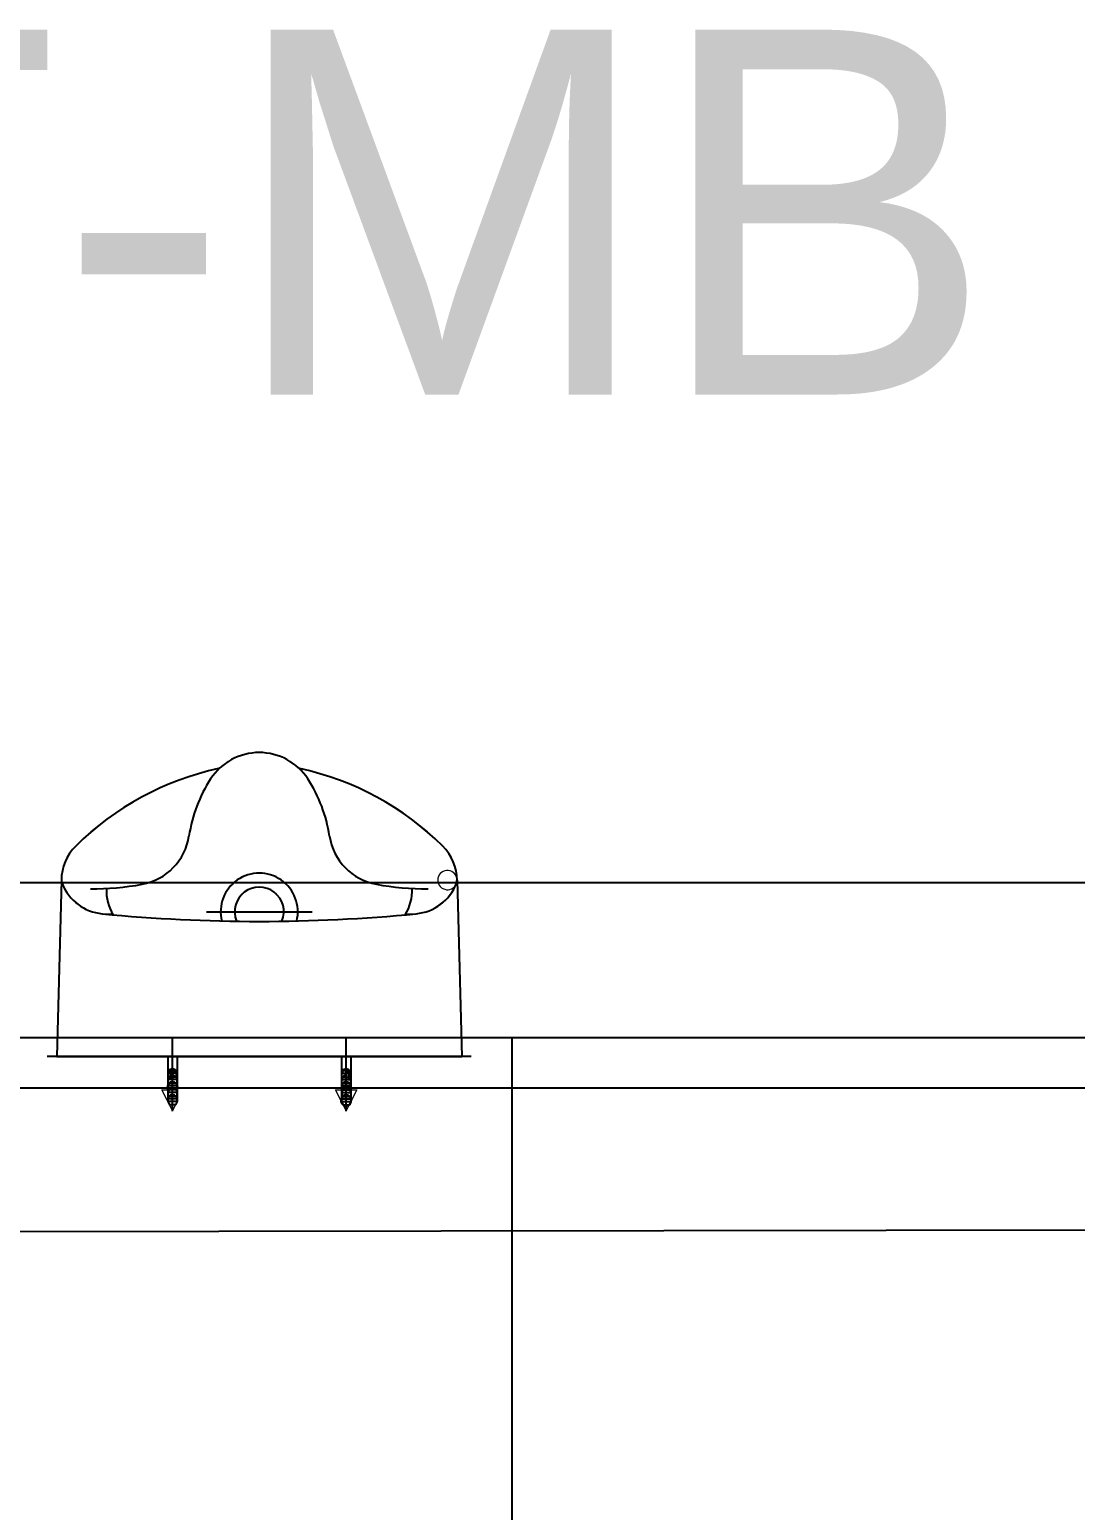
# Model space of a CAD drawing. Header units: millimetres. Extents: x 2148 to 2681, y 758 to 986.
# Drawn here: x 2429.964 to 2430.686, y 950.537 to 951.561 of the extents above; entities that cross this region are included whole.
import ezdxf

# ---------------------------------------------------------------- set-up
doc = ezdxf.new("R2010")
doc.units = ezdxf.units.MM
doc.linetypes.add('CENTER2', pattern=[28.575, 19.05, -3.175, 3.175, -3.175])
for name, color, linetype in [('0.1', 193, 'Continuous'), ('0.4', 121, 'Continuous'), ('contrucion line05', 86, 'Continuous'), ('D', 1, 'Continuous'), ('ELAYOUT', 4, 'Continuous'), ('S_GRID LINES', 252, 'Continuous'), ('TEXT', 6, 'Continuous')]:
    doc.layers.add(name, color=color, linetype=linetype)
doc.styles.add('SWISS', font='swissl.ttf')

msp = doc.modelspace()

# ---------------------------------------------------------------- linework, layer by layer
at = {"layer": '0.1'}
for p, q in [((2429.9859086, 950.9729981, 0), (2429.9826406, 950.8510831, 0)), ((2429.9859086, 950.9729981, 0), (2429.9826406, 950.8510831, 0)), ((2430.25924, 950.9729981, 0), (2430.262508, 950.8510831, 0)), ((2430.25924, 950.9729981, 0), (2430.262508, 950.8510831, 0)), ((2430.0862485, 950.9510829, 0), (2430.1591805, 950.9510829, 0)), ((2430.0862485, 950.9510829, 0), (2430.1591805, 950.9510829, 0)), ((2430.2689908, 950.8510831, 0), (2429.9761578, 950.8510831, 0)), ((2430.2689908, 950.8510831, 0), (2429.9761578, 950.8510831, 0)), ((2429.9826406, 950.8510831, 0), (2430.262508, 950.8510831, 0)), ((2429.9826406, 950.8510831, 0), (2430.262508, 950.8510831, 0))]:
    msp.add_line(p, q, dxfattribs=at)
for centre, radius, start, end in [((2430.1225743, 951.0210827, 0), 0.0399999, 32.9579081, 147.0420919), ((2430.1225743, 951.0210827, 0), 0.0399999, 32.9579081, 147.0420919), ((2430.1365977, 950.8544489, 0), 0.1999995, 102.1429334, 134.7601461), ((2430.1365977, 950.8544489, 0), 0.1999995, 102.1429334, 134.7601461), ((2430.1225743, 950.9196238, 0), 0.133333, 101.9264656, 102.1429334), ((2430.1225743, 950.9196238, 0), 0.133333, 101.9264656, 102.1429334), ((2430.1225743, 950.9196238, 0), 0.133333, 77.8570666, 78.0735344), ((2430.1225743, 950.9196238, 0), 0.133333, 77.8570666, 78.0735344), ((2430.1085509, 950.8544489, 0), 0.1999995, 45.2398539, 77.8570666), ((2430.1085509, 950.8544489, 0), 0.1999995, 45.2398539, 77.8570666), ((2430.1729184, 950.9884414, 0), 0.0999997, 147.0420919, 171.3901036), ((2430.1729184, 950.9884414, 0), 0.0999997, 147.0420919, 171.3901036), ((2430.0722302, 950.9884414, 0), 0.0999997, 8.6098964, 32.9579081), ((2430.0722302, 950.9884414, 0), 0.0999997, 8.6098964, 32.9579081), ((2430.0344965, 951.0094002, 0), 0.0399999, 280.292817, 351.3901036), ((2430.0344965, 951.0094002, 0), 0.0399999, 280.292817, 351.3901036), ((2430.2106521, 951.0094002, 0), 0.0399999, 188.6098964, 259.707183), ((2430.2106521, 951.0094002, 0), 0.0399999, 188.6098964, 259.707183), ((2430.0192412, 950.9727921, 0), 0.0333332, 134.7601461, 180), ((2430.0192412, 950.9727921, 0), 0.0333332, 134.7601461, 180), ((2430.2259074, 950.9727921, 0), 0.0333332, 0, 45.2398539), ((2430.2259074, 950.9727921, 0), 0.0333332, 0, 45.2398539), ((2429.9925752, 950.9729569, 0), 0.0066666, 179.6458022, 201.7947487), ((2429.9925752, 950.9729569, 0), 0.0066666, 179.6458022, 201.7947487), ((2430.0173356, 950.9828578, 0), 0.0333332, 201.7947487, 264.4420804), ((2430.0173356, 950.9828578, 0), 0.0333332, 201.7947487, 264.4420804), ((2430.0059079, 951.166825, 0), 0.1999995, 270, 280.292817), ((2430.0059079, 951.166825, 0), 0.1999995, 270, 280.292817), ((2430.1225743, 950.9510829, 0), 0.0266666, 346.1859408, 193.8140592), ((2430.1225743, 950.9510829, 0), 0.0266666, 346.1859408, 193.8140592), ((2430.1225743, 950.9510829, 0), 0.017, 337.3130539, 202.6869461), ((2430.1225743, 950.9510829, 0), 0.017, 337.3130539, 202.6869461), ((2430.2392407, 951.166825, 0), 0.1999995, 259.707183, 270), ((2430.2392407, 951.166825, 0), 0.1999995, 259.707183, 270), ((2430.227813, 950.9828578, 0), 0.0333332, 275.5579196, 338.2052513), ((2430.227813, 950.9828578, 0), 0.0333332, 275.5579196, 338.2052513), ((2430.2525735, 950.9729569, 0), 0.0066666, 338.2052513, 0.3541978), ((2430.2525735, 950.9729569, 0), 0.0066666, 338.2052513, 0.3541978), ((2430.0469675, 950.965355, 0), 0.0299999, 176.5994621, 213.1383205), ((2430.0469675, 950.965355, 0), 0.0299999, 176.5994621, 213.1383205), ((2430.1981811, 950.965355, 0), 0.0299999, 326.8616795, 3.4005379), ((2430.1981811, 950.965355, 0), 0.0299999, 326.8616795, 3.4005379), ((2430.1225743, 952.0643431, 0), 1.1199269, 264.4420804, 275.5579196), ((2430.1225743, 952.0643431, 0), 1.1199269, 264.4420804, 275.5579196)]:
    msp.add_arc(centre, radius, start, end, dxfattribs=at)
at = {"layer": '0.4', "color": 193, "lineweight": 0, "ltscale": 0.5}
for p, q in [((2429.9826406, 950.8510831, 0), (2429.9859086, 950.9729981, 0)), ((2429.9826406, 950.8510831, 0), (2429.9859086, 950.9729981, 0)), ((2430.25924, 950.9729981, 0), (2430.262508, 950.8510831, 0)), ((2430.25924, 950.9729981, 0), (2430.262508, 950.8510831, 0)), ((2430.1395743, 950.9510829, 0), (2430.1055744, 950.9510829, 0)), ((2430.1395743, 950.9510829, 0), (2430.1055744, 950.9510829, 0)), ((2430.0593337, 950.8510831, 0), (2429.9826406, 950.8510831, 0)), ((2430.0593337, 950.8510831, 0), (2429.9826406, 950.8510831, 0)), ((2430.1793334, 950.8510831, 0), (2430.0625745, 950.8510831, 0)), ((2430.1793334, 950.8510831, 0), (2430.0625745, 950.8510831, 0)), ((2430.262508, 950.8510831, 0), (2430.1793334, 950.8510831, 0)), ((2430.262508, 950.8510831, 0), (2430.1793334, 950.8510831, 0))]:
    msp.add_line(p, q, dxfattribs=at)
at = {"layer": '0.4', "color": 86, "lineweight": 0, "ltscale": 0.5}
for p, q in [((2430.0593337, 950.8317706, 0), (2430.0593337, 950.8510831, 0)), ((2430.0593337, 950.8317706, 0), (2430.0593337, 950.8510831, 0)), ((2430.0625745, 950.8510831, 0), (2430.0625745, 950.8334906, 0)), ((2430.0625745, 950.8510831, 0), (2430.0625745, 950.8334906, 0)), ((2430.1793334, 950.8510831, 0), (2430.1793334, 950.8412683, 0)), ((2430.1793334, 950.8228817, 0), (2430.1793334, 950.8510831, 0)), ((2430.1793334, 950.8510831, 0), (2430.1793334, 950.8412683, 0)), ((2430.1793334, 950.8228817, 0), (2430.1793334, 950.8510831, 0)), ((2430.059843, 950.8323795, 0), (2430.059843, 950.8412683, 0)), ((2430.059843, 950.8412683, 0), (2430.0653059, 950.8412683, 0)), ((2430.059843, 950.8323795, 0), (2430.059843, 950.8412683, 0)), ((2430.059843, 950.8412683, 0), (2430.0653059, 950.8412683, 0)), ((2430.0625745, 950.8423794, 0), (2430.0625745, 950.8412683, 0)), ((2430.0625745, 950.8423794, 0), (2430.0625745, 950.8412683, 0)), ((2430.0625745, 950.8412683, 0), (2430.0650745, 950.8412683, 0)), ((2430.0625745, 950.8412683, 0), (2430.0650745, 950.8412683, 0)), ((2430.0653059, 950.8405295, 0), (2430.0625745, 950.8405295, 0)), ((2430.0625745, 950.8405295, 0), (2430.0625745, 950.8351572, 0)), ((2430.0653059, 950.8405295, 0), (2430.0625745, 950.8405295, 0)), ((2430.0625745, 950.8405295, 0), (2430.0625745, 950.8351572, 0)), ((2430.0650745, 950.8396017, 0), (2430.0625745, 950.8396017, 0)), ((2430.0625745, 950.8396017, 0), (2430.0625745, 950.837935, 0)), ((2430.0650745, 950.8396017, 0), (2430.0625745, 950.8396017, 0)), ((2430.0625745, 950.8396017, 0), (2430.0625745, 950.837935, 0)), ((2430.0625745, 950.837935, 0), (2430.0625745, 950.8368239, 0)), ((2430.0625745, 950.837935, 0), (2430.0625745, 950.8368239, 0)), ((2430.0625745, 950.8368239, 0), (2430.0653059, 950.8368239, 0)), ((2430.0625745, 950.8368239, 0), (2430.0653059, 950.8368239, 0)), ((2430.0625745, 950.8351572, 0), (2430.0653059, 950.8351572, 0)), ((2430.0625745, 950.8351572, 0), (2430.0653059, 950.8351572, 0)), ((2430.0650745, 950.8370323, 0), (2430.0650745, 950.8396017, 0)), ((2430.0650745, 950.8370323, 0), (2430.0650745, 950.8396017, 0)), ((2430.0653059, 950.8412683, 0), (2430.0653059, 950.8218239, 0)), ((2430.0653059, 950.8412683, 0), (2430.0653059, 950.8218239, 0)), ((2430.0653059, 950.8351572, 0), (2430.0653059, 950.8405295, 0)), ((2430.0653059, 950.8351572, 0), (2430.0653059, 950.8405295, 0)), ((2430.0658904, 950.8396017, 0), (2430.0658152, 950.8396017, 0)), ((2430.0658152, 950.8396017, 0), (2430.0658152, 950.8380941, 0)), ((2430.0658904, 950.8396017, 0), (2430.0658152, 950.8396017, 0)), ((2430.0658152, 950.8396017, 0), (2430.0658152, 950.8380941, 0)), ((2430.1793334, 950.8412683, 0), (2430.1800742, 950.8412683, 0)), ((2430.1793334, 950.8412683, 0), (2430.1800742, 950.8412683, 0)), ((2430.1798427, 950.827935, 0), (2430.1798427, 950.8368239, 0)), ((2430.1798427, 950.8368239, 0), (2430.1825742, 950.8368239, 0)), ((2430.1798427, 950.827935, 0), (2430.1798427, 950.8368239, 0)), ((2430.1798427, 950.8368239, 0), (2430.1825742, 950.8368239, 0)), ((2430.1800742, 950.8412683, 0), (2430.1800742, 950.8396017, 0)), ((2430.1800742, 950.8412683, 0), (2430.1800742, 950.8396017, 0)), ((2430.1800742, 950.8396017, 0), (2430.1853056, 950.8396017, 0)), ((2430.1800742, 950.8396017, 0), (2430.1853056, 950.8396017, 0)), ((2430.1825742, 950.8405295, 0), (2430.1850742, 950.8405295, 0)), ((2430.1841482, 950.8405295, 0), (2430.1825742, 950.8405295, 0)), ((2430.1825742, 950.8405295, 0), (2430.1825742, 950.8396017, 0)), ((2430.1825742, 950.8396017, 0), (2430.1825742, 950.8405295, 0)), ((2430.1825742, 950.8405295, 0), (2430.1850742, 950.8405295, 0)), ((2430.1841482, 950.8405295, 0), (2430.1825742, 950.8405295, 0)), ((2430.1825742, 950.8405295, 0), (2430.1825742, 950.8396017, 0)), ((2430.1825742, 950.8396017, 0), (2430.1825742, 950.8405295, 0)), ((2430.1825742, 950.8368239, 0), (2430.1825742, 950.827935, 0)), ((2430.1825742, 950.8368239, 0), (2430.1825742, 950.827935, 0)), ((2430.1841482, 950.841989, 0), (2430.1841482, 950.8412683, 0)), ((2430.1841482, 950.841989, 0), (2430.1841482, 950.8412683, 0)), ((2430.1841482, 950.8412683, 0), (2430.1850742, 950.8412683, 0)), ((2430.1850742, 950.8412683, 0), (2430.1841482, 950.8412683, 0)), ((2430.1841482, 950.8412683, 0), (2430.1841482, 950.8405295, 0)), ((2430.1841482, 950.8412683, 0), (2430.1850742, 950.8412683, 0)), ((2430.1850742, 950.8412683, 0), (2430.1841482, 950.8412683, 0)), ((2430.1841482, 950.8412683, 0), (2430.1841482, 950.8405295, 0)), ((2430.1850742, 950.8405295, 0), (2430.1850742, 950.8412683, 0)), ((2430.1850742, 950.8405295, 0), (2430.1850742, 950.8412683, 0)), ((2430.1853056, 950.8396017, 0), (2430.1853056, 950.8262684, 0)), ((2430.1853056, 950.8396017, 0), (2430.1853056, 950.8262684, 0)), ((2430.1858901, 950.8396017, 0), (2430.1858149, 950.8396017, 0)), ((2430.1858149, 950.8396017, 0), (2430.1858149, 950.8380941, 0)), ((2430.1858901, 950.8396017, 0), (2430.1858149, 950.8396017, 0)), ((2430.1858149, 950.8396017, 0), (2430.1858149, 950.8380941, 0)), ((2430.0625745, 950.8137499, 0), (2430.0551864, 950.827935, 0)), ((2430.0551864, 950.827935, 0), (2430.0590229, 950.827935, 0)), ((2430.0625745, 950.8137499, 0), (2430.0551864, 950.827935, 0)), ((2430.0551864, 950.827935, 0), (2430.0590229, 950.827935, 0)), ((2430.059843, 950.8218239, 0), (2430.059843, 950.8323795, 0)), ((2430.0600745, 950.8323795, 0), (2430.059843, 950.8323795, 0)), ((2430.059843, 950.8323795, 0), (2430.059843, 950.8307128, 0)), ((2430.059843, 950.8218239, 0), (2430.059843, 950.8323795, 0)), ((2430.0600745, 950.8323795, 0), (2430.059843, 950.8323795, 0)), ((2430.059843, 950.8323795, 0), (2430.059843, 950.8307128, 0)), ((2430.059843, 950.8307128, 0), (2430.0600745, 950.8307128, 0)), ((2430.059843, 950.8307128, 0), (2430.0600745, 950.8307128, 0)), ((2430.0600745, 950.8307128, 0), (2430.0600745, 950.8323795, 0)), ((2430.0600745, 950.8307128, 0), (2430.0600745, 950.8323795, 0)), ((2430.0653059, 950.8267757, 0), (2430.0653059, 950.8199721, 0)), ((2430.0653059, 950.8267757, 0), (2430.0653059, 950.8199721, 0)), ((2430.1825742, 950.8137499, 0), (2430.1751861, 950.827935, 0)), ((2430.1751861, 950.827935, 0), (2430.1798427, 950.827935, 0)), ((2430.1825742, 950.8137499, 0), (2430.1751861, 950.827935, 0)), ((2430.1751861, 950.827935, 0), (2430.1798427, 950.827935, 0)), ((2430.1853056, 950.8262684, 0), (2430.1798427, 950.8262684, 0)), ((2430.1798427, 950.8262684, 0), (2430.1798427, 950.8234906, 0)), ((2430.1853056, 950.8262684, 0), (2430.1798427, 950.8262684, 0)), ((2430.1798427, 950.8262684, 0), (2430.1798427, 950.8234906, 0)), ((2430.1825742, 950.827935, 0), (2430.1899623, 950.827935, 0)), ((2430.1899623, 950.827935, 0), (2430.1825742, 950.8137499, 0)), ((2430.1825742, 950.827935, 0), (2430.1899623, 950.827935, 0)), ((2430.1899623, 950.827935, 0), (2430.1825742, 950.8137499, 0)), ((2430.1853056, 950.8323795, 0), (2430.1853056, 950.8312201, 0)), ((2430.1861257, 950.8323795, 0), (2430.1853056, 950.8323795, 0)), ((2430.1853056, 950.8323795, 0), (2430.1853056, 950.8312201, 0)), ((2430.1853056, 950.8323795, 0), (2430.1853056, 950.8312201, 0)), ((2430.1861257, 950.8323795, 0), (2430.1853056, 950.8323795, 0)), ((2430.1853056, 950.8323795, 0), (2430.1853056, 950.8312201, 0)), ((2430.0653059, 950.8218239, 0), (2430.059843, 950.8218239, 0)), ((2430.0653059, 950.8218239, 0), (2430.059843, 950.8218239, 0)), ((2430.0658152, 950.8199721, 0), (2430.0625745, 950.8137499, 0)), ((2430.0658152, 950.8199721, 0), (2430.0625745, 950.8137499, 0)), ((2430.0653059, 950.8234906, 0), (2430.0653059, 950.8223313, 0)), ((2430.0653059, 950.8234906, 0), (2430.0653059, 950.8223313, 0)), ((2430.0653059, 950.8199721, 0), (2430.0658152, 950.8199721, 0)), ((2430.0653059, 950.8199721, 0), (2430.0658152, 950.8199721, 0)), ((2430.1853056, 950.8234906, 0), (2430.1825742, 950.8234906, 0)), ((2430.1825742, 950.8234906, 0), (2430.1825742, 950.8218239, 0)), ((2430.1853056, 950.8234906, 0), (2430.1825742, 950.8234906, 0)), ((2430.1825742, 950.8234906, 0), (2430.1825742, 950.8218239, 0)), ((2430.1825742, 950.8218239, 0), (2430.1846624, 950.8218239, 0)), ((2430.1825742, 950.8218239, 0), (2430.1846624, 950.8218239, 0)), ((2430.1853056, 950.8223313, 0), (2430.1853056, 950.8234906, 0)), ((2430.1853056, 950.8223313, 0), (2430.1853056, 950.8234906, 0))]:
    msp.add_line(p, q, dxfattribs=at)
at = {"layer": '0.4', "color": 193, "lineweight": 0, "ltscale": 0.5}
for centre, radius, start, end in [((2430.1225743, 951.0210827, 0), 0.0399999, 46.4614206, 133.5385794), ((2430.1225743, 951.0210827, 0), 0.0399999, 46.4614206, 133.5385794), ((2430.1365977, 950.8544489, 0), 0.1999995, 101.9984735, 134.7601461), ((2430.1365977, 950.8544489, 0), 0.1999995, 101.9984735, 134.7601461), ((2430.1085509, 950.8544489, 0), 0.1999995, 45.2398539, 78.0015265), ((2430.1085509, 950.8544489, 0), 0.1999995, 45.2398539, 78.0015265), ((2430.0192412, 950.9727921, 0), 0.0333332, 134.7601461, 179.6458022), ((2430.0192412, 950.9727921, 0), 0.0333332, 134.7601461, 179.6458022), ((2430.2259074, 950.9727921, 0), 0.0333332, 0.3541978, 45.2398539), ((2430.2259074, 950.9727921, 0), 0.0333332, 0.3541978, 45.2398539), ((2430.2525735, 950.9729569, 0), 0.0066666, 0, 338.2052513), ((2430.2525735, 950.9729569, 0), 0.0066666, 0, 338.2052513), ((2429.9925752, 950.9729569, 0), 0.0066666, 179.6458022, 201.7947487), ((2429.9925752, 950.9729569, 0), 0.0066666, 179.6458022, 201.7947487), ((2429.9925752, 950.9729569, 0), 0.0066666, 179.6458022, 201.7947487), ((2429.9925752, 950.9729569, 0), 0.0066666, 179.6458022, 201.7947487), ((2430.0173356, 950.9828578, 0), 0.0333332, 201.7947487, 276.8931763), ((2430.0173356, 950.9828578, 0), 0.0333332, 201.7947487, 264.4420804), ((2430.0173356, 950.9828578, 0), 0.0333332, 201.7947487, 276.8931763), ((2430.0173356, 950.9828578, 0), 0.0333332, 201.7947487, 264.4420804), ((2430.1225743, 950.9510829, 0), 0.0266666, 346.1859408, 193.8140592), ((2430.1225743, 950.9510829, 0), 0.0266666, 346.1859408, 193.8140592), ((2430.1225743, 950.9510829, 0), 0.017, 0, 180), ((2430.1225743, 950.9510829, 0), 0.017, 0, 180), ((2430.227813, 950.9828578, 0), 0.0333332, 263.1068237, 338.2052513), ((2430.227813, 950.9828578, 0), 0.0333332, 263.1068237, 338.2052513), ((2430.227813, 950.9828578, 0), 0.0333332, 275.5579196, 338.2052513), ((2430.227813, 950.9828578, 0), 0.0333332, 275.5579196, 338.2052513), ((2430.2525735, 950.9729569, 0), 0.0066666, 338.2052513, 0), ((2430.2525735, 950.9729569, 0), 0.0066666, 338.2052513, 0), ((2430.1225743, 952.0643431, 0), 1.1199269, 264.4420804, 275.5579196), ((2430.1225743, 952.0643431, 0), 1.1199269, 264.4420804, 275.5579196), ((2430.0469675, 950.965355, 0), 0.0299999, 211.3089606, 213.1383205), ((2430.0469675, 950.965355, 0), 0.0299999, 211.3089606, 213.1383205), ((2430.1225743, 952.0643431, 0), 1.1199269, 264.8397862, 268.6750716), ((2430.1225743, 952.0643431, 0), 1.1199269, 264.8397862, 268.6750716), ((2430.1225743, 952.0643431, 0), 1.1199269, 271.3249284, 275.1602138), ((2430.1225743, 952.0643431, 0), 1.1199269, 271.3249284, 275.1602138), ((2430.1981811, 950.965355, 0), 0.0299999, 326.8616795, 328.6910394), ((2430.1981811, 950.965355, 0), 0.0299999, 326.8616795, 328.6910394)]:
    msp.add_arc(centre, radius, start, end, dxfattribs=at)
at = {"layer": '0.4', "color": 86, "lineweight": 0, "ltscale": 0.5}
for centre, radius, start, end in [((2430.0625745, 950.8390114, 0), 0.003368, 42.0750221, 90), ((2430.0625745, 950.8390114, 0), 0.003368, 42.0750221, 90), ((2430.0625745, 950.834022, 0), 0.003913, 50.2904735, 90), ((2430.0625745, 950.834022, 0), 0.003913, 45.7290162, 90), ((2430.0625745, 950.834022, 0), 0.003913, 50.2904735, 90), ((2430.0625745, 950.834022, 0), 0.003913, 45.7290162, 90), ((2430.0625745, 950.8390114, 0), 0.003368, 344.1960695, 10.0936569), ((2430.0625745, 950.8390114, 0), 0.003368, 344.1960695, 10.0936569), ((2430.1825742, 950.8390114, 0), 0.003368, 42.0750221, 62.1373275), ((2430.1825742, 950.8390114, 0), 0.003368, 42.0750221, 62.1373275), ((2430.1825742, 950.8390114, 0), 0.003368, 344.1960695, 10.0936569), ((2430.1825742, 950.8390114, 0), 0.003368, 344.1960695, 10.0936569), ((2430.0625745, 950.8295776, 0), 0.003913, 145.9140896, 204.8199603), ((2430.0625745, 950.8295776, 0), 0.003913, 145.9140896, 204.8199603), ((2430.0625745, 950.8295776, 0), 0.003913, 314.2709838, 90), ((2430.0625745, 950.8295776, 0), 0.003913, 314.2709838, 90), ((2430.1825742, 950.8295776, 0), 0.003913, 34.6044254, 45.7290162), ((2430.1825742, 950.834022, 0), 0.003913, 314.2709838, 335.1800397), ((2430.1825742, 950.8295776, 0), 0.003913, 34.6044254, 45.7290162), ((2430.1825742, 950.834022, 0), 0.003913, 314.2709838, 335.1800397), ((2430.1825742, 950.834022, 0), 0.003913, 314.2709838, 325.3955746), ((2430.1825742, 950.834022, 0), 0.003913, 314.2709838, 325.3955746), ((2430.0625745, 950.8206887, 0), 0.003913, 34.6044254, 45.7290162), ((2430.0625745, 950.8206887, 0), 0.003913, 34.6044254, 45.7290162), ((2430.0625745, 950.8251332, 0), 0.003913, 314.2709838, 325.3955746), ((2430.0625745, 950.8251332, 0), 0.003913, 314.2709838, 325.3955746), ((2430.1825742, 950.8206887, 0), 0.003913, 145.9140896, 134.2709838), ((2430.1825742, 950.8206887, 0), 0.003913, 145.9140896, 134.2709838), ((2430.1825742, 950.8251332, 0), 0.003913, 302.2531169, 314.2709838), ((2430.1825742, 950.8251332, 0), 0.003913, 302.2531169, 314.2709838)]:
    msp.add_arc(centre, radius, start, end, dxfattribs=at)
at = {"layer": 'contrucion line05', "ltscale": 0.5}
for p, q in [((2430.0625745, 950.8365206, 0), (2430.0625745, 950.8646676, 0)), ((2430.0625745, 950.813368, 0), (2430.0625745, 950.8646676, 0)), ((2430.0625745, 950.813368, 0), (2430.0625745, 950.8646676, 0)), ((2430.0625745, 950.8365206, 0), (2430.0625745, 950.8646676, 0)), ((2430.0625745, 950.813368, 0), (2430.0625745, 950.8646676, 0)), ((2430.0625745, 950.813368, 0), (2430.0625745, 950.8646676, 0)), ((2430.1825742, 950.813368, 0), (2430.1825742, 950.8646676, 0)), ((2430.1825742, 950.813368, 0), (2430.1825742, 950.8646676, 0)), ((2430.1825742, 950.813368, 0), (2430.1825742, 950.8646676, 0)), ((2430.1825742, 950.813368, 0), (2430.1825742, 950.8646676, 0)), ((2430.0593337, 950.8510831, 0), (2430.0593337, 950.8199721, 0)), ((2430.0593337, 950.8510831, 0), (2430.0593337, 950.8199721, 0)), ((2430.0658152, 950.8510831, 0), (2430.0658152, 950.8199721, 0)), ((2430.0658152, 950.8510831, 0), (2430.0658152, 950.8199721, 0)), ((2430.1793334, 950.8510831, 0), (2430.1793334, 950.8199721, 0)), ((2430.1793334, 950.8510831, 0), (2430.1793334, 950.8199721, 0)), ((2430.1858149, 950.8510831, 0), (2430.1858149, 950.8199721, 0)), ((2430.1858149, 950.8510831, 0), (2430.1858149, 950.8199721, 0)), ((2430.059843, 950.8368239, 0), (2430.059843, 950.8351572, 0)), ((2430.0653059, 950.8368239, 0), (2430.059843, 950.8368239, 0)), ((2430.059843, 950.8368239, 0), (2430.059843, 950.8351572, 0)), ((2430.0653059, 950.8368239, 0), (2430.059843, 950.8368239, 0)), ((2430.0653059, 950.8351572, 0), (2430.059843, 950.8351572, 0)), ((2430.0653059, 950.8351572, 0), (2430.059843, 950.8351572, 0)), ((2430.0600745, 950.8412683, 0), (2430.0600745, 950.8396017, 0)), ((2430.0625745, 950.8412683, 0), (2430.0600745, 950.8412683, 0)), ((2430.0600745, 950.8412683, 0), (2430.0600745, 950.8396017, 0)), ((2430.0625745, 950.8412683, 0), (2430.0600745, 950.8412683, 0)), ((2430.0610004, 950.8396017, 0), (2430.0600745, 950.8396017, 0)), ((2430.0610004, 950.8396017, 0), (2430.0600745, 950.8396017, 0)), ((2430.0610004, 950.8405295, 0), (2430.0610004, 950.8351572, 0)), ((2430.0610004, 950.8405295, 0), (2430.0625745, 950.8405295, 0)), ((2430.0610004, 950.8405295, 0), (2430.0610004, 950.8351572, 0)), ((2430.0610004, 950.8405295, 0), (2430.0625745, 950.8405295, 0)), ((2430.0650745, 950.8412683, 0), (2430.0625745, 950.8412683, 0)), ((2430.0650745, 950.8412683, 0), (2430.0625745, 950.8412683, 0)), ((2430.0625745, 950.8405295, 0), (2430.0625745, 950.8351572, 0)), ((2430.0625745, 950.8405295, 0), (2430.0625745, 950.8351572, 0)), ((2430.0625745, 950.8405295, 0), (2430.0625745, 950.8351572, 0)), ((2430.0625745, 950.8405295, 0), (2430.0625745, 950.8351572, 0)), ((2430.0650745, 950.8396017, 0), (2430.0625745, 950.8396017, 0)), ((2430.0650745, 950.8396017, 0), (2430.0625745, 950.8396017, 0)), ((2430.0650745, 950.8412683, 0), (2430.0650745, 950.8396017, 0)), ((2430.0650745, 950.8412683, 0), (2430.0650745, 950.8396017, 0)), ((2430.0653059, 950.8368239, 0), (2430.0653059, 950.8351572, 0)), ((2430.0653059, 950.8368239, 0), (2430.0653059, 950.8351572, 0)), ((2430.1798427, 950.8368239, 0), (2430.1853056, 950.8368239, 0)), ((2430.1798427, 950.8368239, 0), (2430.1798427, 950.8351572, 0)), ((2430.1798427, 950.8368239, 0), (2430.1853056, 950.8368239, 0)), ((2430.1798427, 950.8368239, 0), (2430.1798427, 950.8351572, 0)), ((2430.1798427, 950.8351572, 0), (2430.1853056, 950.8351572, 0)), ((2430.1798427, 950.8351572, 0), (2430.1853056, 950.8351572, 0)), ((2430.1800742, 950.8412683, 0), (2430.1825742, 950.8412683, 0)), ((2430.1800742, 950.8412683, 0), (2430.1800742, 950.8396017, 0)), ((2430.1800742, 950.8412683, 0), (2430.1825742, 950.8412683, 0)), ((2430.1800742, 950.8412683, 0), (2430.1800742, 950.8396017, 0)), ((2430.1800742, 950.8396017, 0), (2430.1825742, 950.8396017, 0)), ((2430.1800742, 950.8396017, 0), (2430.1825742, 950.8396017, 0)), ((2430.1825742, 950.8412683, 0), (2430.1850742, 950.8412683, 0)), ((2430.1825742, 950.8412683, 0), (2430.1850742, 950.8412683, 0)), ((2430.1841482, 950.8405295, 0), (2430.1825742, 950.8405295, 0)), ((2430.1825742, 950.8405295, 0), (2430.1825742, 950.8351572, 0)), ((2430.1825742, 950.8405295, 0), (2430.1825742, 950.8351572, 0)), ((2430.1841482, 950.8405295, 0), (2430.1825742, 950.8405295, 0)), ((2430.1825742, 950.8405295, 0), (2430.1825742, 950.8351572, 0)), ((2430.1825742, 950.8405295, 0), (2430.1825742, 950.8351572, 0)), ((2430.1841482, 950.8405295, 0), (2430.1841482, 950.8351572, 0)), ((2430.1841482, 950.8405295, 0), (2430.1841482, 950.8351572, 0)), ((2430.1841482, 950.8396017, 0), (2430.1850742, 950.8396017, 0)), ((2430.1841482, 950.8396017, 0), (2430.1850742, 950.8396017, 0)), ((2430.1850742, 950.8412683, 0), (2430.1850742, 950.8396017, 0)), ((2430.1850742, 950.8412683, 0), (2430.1850742, 950.8396017, 0)), ((2430.1853056, 950.8368239, 0), (2430.1853056, 950.8351572, 0)), ((2430.1853056, 950.8368239, 0), (2430.1853056, 950.8351572, 0)), ((2430.0653059, 950.8323795, 0), (2430.059843, 950.8323795, 0)), ((2430.059843, 950.8323795, 0), (2430.059843, 950.8307128, 0)), ((2430.0653059, 950.8323795, 0), (2430.059843, 950.8323795, 0)), ((2430.059843, 950.8323795, 0), (2430.059843, 950.8307128, 0)), ((2430.0653059, 950.8307128, 0), (2430.059843, 950.8307128, 0)), ((2430.0653059, 950.8307128, 0), (2430.059843, 950.8307128, 0)), ((2430.0653059, 950.827935, 0), (2430.059843, 950.827935, 0)), ((2430.059843, 950.827935, 0), (2430.059843, 950.8262684, 0)), ((2430.0653059, 950.827935, 0), (2430.059843, 950.827935, 0)), ((2430.059843, 950.827935, 0), (2430.059843, 950.8262684, 0)), ((2430.0653059, 950.8262684, 0), (2430.059843, 950.8262684, 0)), ((2430.0653059, 950.8262684, 0), (2430.059843, 950.8262684, 0)), ((2430.0653059, 950.8323795, 0), (2430.0653059, 950.8307128, 0)), ((2430.0653059, 950.8323795, 0), (2430.0653059, 950.8307128, 0)), ((2430.0653059, 950.827935, 0), (2430.0653059, 950.8262684, 0)), ((2430.0653059, 950.827935, 0), (2430.0653059, 950.8262684, 0)), ((2430.1798427, 950.8323795, 0), (2430.1798427, 950.8307128, 0)), ((2430.1798427, 950.8323795, 0), (2430.1853056, 950.8323795, 0)), ((2430.1798427, 950.8323795, 0), (2430.1798427, 950.8307128, 0)), ((2430.1798427, 950.8323795, 0), (2430.1853056, 950.8323795, 0)), ((2430.1798427, 950.8307128, 0), (2430.1853056, 950.8307128, 0)), ((2430.1798427, 950.8307128, 0), (2430.1853056, 950.8307128, 0)), ((2430.1798427, 950.827935, 0), (2430.1798427, 950.8262684, 0)), ((2430.1798427, 950.827935, 0), (2430.1853056, 950.827935, 0)), ((2430.1798427, 950.827935, 0), (2430.1798427, 950.8262684, 0)), ((2430.1798427, 950.827935, 0), (2430.1853056, 950.827935, 0)), ((2430.1798427, 950.8262684, 0), (2430.1853056, 950.8262684, 0)), ((2430.1798427, 950.8262684, 0), (2430.1853056, 950.8262684, 0)), ((2430.1853056, 950.8323795, 0), (2430.1853056, 950.8307128, 0)), ((2430.1853056, 950.8323795, 0), (2430.1853056, 950.8307128, 0)), ((2430.1853056, 950.827935, 0), (2430.1853056, 950.8262684, 0)), ((2430.1853056, 950.827935, 0), (2430.1853056, 950.8262684, 0)), ((2430.0658152, 950.8199721, 0), (2430.0593337, 950.8199721, 0)), ((2430.0593337, 950.8199721, 0), (2430.0604911, 950.8177499, 0)), ((2430.0658152, 950.8199721, 0), (2430.0593337, 950.8199721, 0)), ((2430.0593337, 950.8199721, 0), (2430.0604911, 950.8177499, 0)), ((2430.0653059, 950.8234906, 0), (2430.059843, 950.8234906, 0)), ((2430.059843, 950.8234906, 0), (2430.059843, 950.8218239, 0)), ((2430.0653059, 950.8234906, 0), (2430.059843, 950.8234906, 0)), ((2430.059843, 950.8234906, 0), (2430.059843, 950.8218239, 0)), ((2430.0653059, 950.8218239, 0), (2430.059843, 950.8218239, 0)), ((2430.0653059, 950.8218239, 0), (2430.059843, 950.8218239, 0)), ((2430.0646578, 950.8177499, 0), (2430.0604911, 950.8177499, 0)), ((2430.0646578, 950.8177499, 0), (2430.0604911, 950.8177499, 0)), ((2430.0658152, 950.8199721, 0), (2430.0646578, 950.8177499, 0)), ((2430.0658152, 950.8199721, 0), (2430.0646578, 950.8177499, 0)), ((2430.0653059, 950.8234906, 0), (2430.0653059, 950.8218239, 0)), ((2430.0653059, 950.8234906, 0), (2430.0653059, 950.8218239, 0)), ((2430.1793334, 950.8199721, 0), (2430.1804908, 950.8177499, 0)), ((2430.1793334, 950.8199721, 0), (2430.1858149, 950.8199721, 0)), ((2430.1793334, 950.8199721, 0), (2430.1804908, 950.8177499, 0)), ((2430.1793334, 950.8199721, 0), (2430.1858149, 950.8199721, 0)), ((2430.1798427, 950.8234906, 0), (2430.1798427, 950.8218239, 0)), ((2430.1798427, 950.8234906, 0), (2430.1853056, 950.8234906, 0)), ((2430.1798427, 950.8234906, 0), (2430.1798427, 950.8218239, 0)), ((2430.1798427, 950.8234906, 0), (2430.1853056, 950.8234906, 0)), ((2430.1798427, 950.8218239, 0), (2430.1853056, 950.8218239, 0)), ((2430.1798427, 950.8218239, 0), (2430.1853056, 950.8218239, 0)), ((2430.1804908, 950.8177499, 0), (2430.1846575, 950.8177499, 0)), ((2430.1804908, 950.8177499, 0), (2430.1846575, 950.8177499, 0)), ((2430.1858149, 950.8199721, 0), (2430.1846575, 950.8177499, 0)), ((2430.1858149, 950.8199721, 0), (2430.1846575, 950.8177499, 0)), ((2430.1853056, 950.8234906, 0), (2430.1853056, 950.8218239, 0)), ((2430.1853056, 950.8234906, 0), (2430.1853056, 950.8218239, 0))]:
    msp.add_line(p, q, dxfattribs=at)
for centre, radius, start, end in [((2430.0625745, 950.834022, 0), 0.003913, 113.7200192, 134.2709838), ((2430.0625745, 950.834022, 0), 0.003913, 113.7200192, 134.2709838), ((2430.0625745, 950.8390114, 0), 0.003368, 90, 137.9249779), ((2430.0625745, 950.8390114, 0), 0.003368, 90, 137.9249779), ((2430.0625745, 950.8390114, 0), 0.003368, 42.0750221, 90), ((2430.0625745, 950.8390114, 0), 0.003368, 42.0750221, 90), ((2430.0625745, 950.834022, 0), 0.003913, 45.7290162, 90), ((2430.0625745, 950.834022, 0), 0.003913, 45.7290162, 90), ((2430.1825742, 950.834022, 0), 0.003913, 90, 134.2709838), ((2430.1825742, 950.834022, 0), 0.003913, 90, 134.2709838), ((2430.1825742, 950.8390114, 0), 0.003368, 90, 137.9249779), ((2430.1825742, 950.8390114, 0), 0.003368, 90, 137.9249779), ((2430.1825742, 950.8390114, 0), 0.003368, 42.0750221, 90), ((2430.1825742, 950.8390114, 0), 0.003368, 42.0750221, 90), ((2430.1825742, 950.834022, 0), 0.003913, 45.7290162, 66.2799808), ((2430.1825742, 950.834022, 0), 0.003913, 45.7290162, 66.2799808), ((2430.0625745, 950.8295776, 0), 0.003913, 45.7290162, 134.2709838), ((2430.0625745, 950.8295776, 0), 0.003913, 45.7290162, 134.2709838), ((2430.0625745, 950.8251332, 0), 0.003913, 45.7290162, 134.2709838), ((2430.0625745, 950.8251332, 0), 0.003913, 45.7290162, 134.2709838), ((2430.1825742, 950.8295776, 0), 0.003913, 45.7290162, 134.2709838), ((2430.1825742, 950.8295776, 0), 0.003913, 45.7290162, 134.2709838), ((2430.1825742, 950.8251332, 0), 0.003913, 45.7290162, 134.2709838), ((2430.1825742, 950.8251332, 0), 0.003913, 45.7290162, 134.2709838), ((2430.0625745, 950.8206887, 0), 0.003913, 45.7290162, 134.2709838), ((2430.0625745, 950.8206887, 0), 0.003913, 45.7290162, 134.2709838), ((2430.1825742, 950.8206887, 0), 0.003913, 45.7290162, 134.2709838), ((2430.1825742, 950.8206887, 0), 0.003913, 45.7290162, 134.2709838)]:
    msp.add_arc(centre, radius, start, end, dxfattribs=at)
at = {"layer": 'D', "ltscale": 0.5}
for p, q in [((2428.047329, 950.8642082), (2432.788657, 950.8642082)), ((2430.297329, 943.0950475), (2430.297329, 950.8642082))]:
    msp.add_line(p, q, dxfattribs=at)
at = {"layer": 'D', "ltscale": 0.5, "elevation": 0}
msp.add_lwpolyline([(2428.047329, 943.0950475), (2428.047329, 950.8642082), (2432.547329, 950.8642082), (2432.547329, 943.0950475)], close=True, dxfattribs=at)
at = {"layer": 'ELAYOUT', "ltscale": 10}
for p, q in [((2428.2089329, 950.8293112, 0), (2431.407787, 950.8293112, 0)), ((2427.8026901, 950.7269563, 0), (2432.7339329, 950.7343609, 0))]:
    msp.add_line(p, q, dxfattribs=at)
at = {"layer": 'S_GRID LINES', "linetype": 'CENTER2', "ltscale": 0.2}
msp.add_line((2455.1998717, 950.9709359, 0), (2392.5518229, 950.9709359, 0), dxfattribs=at)

# ---------------------------------------------------------------- texts
at = {"layer": 'TEXT', "style": 'SWISS', "text_generation_flag": 6}
msp.add_text('MT-MB', height=0.2521511, rotation=180, dxfattribs=at).set_placement((2429.4757052, 951.3085077, 0))

doc.saveas('drawing.dxf')
